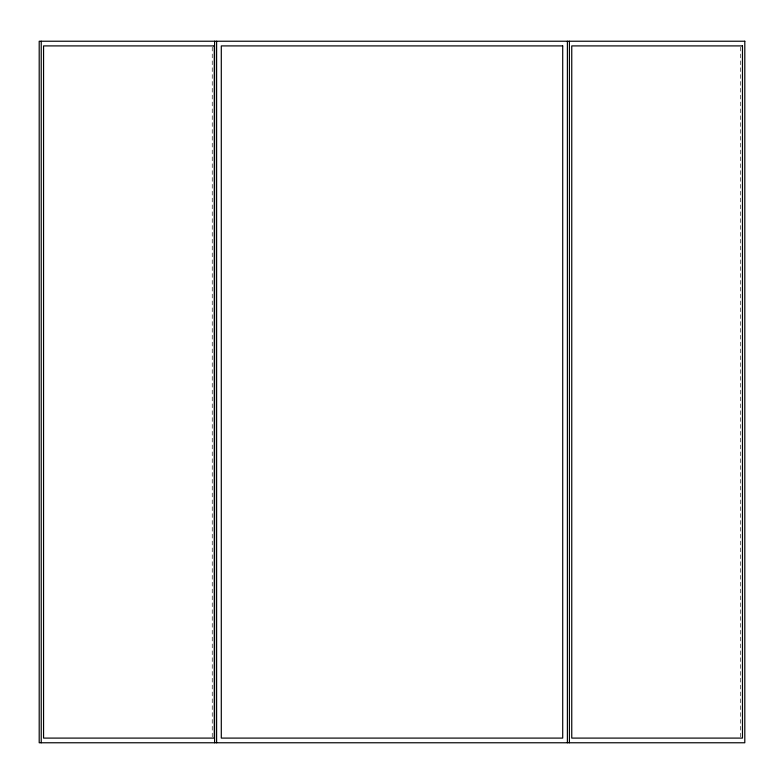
<?xml version="1.0" encoding="UTF-8"?>
<svg xmlns="http://www.w3.org/2000/svg" width="784" height="784" viewBox="0 0 784 784"><rect width="100%" height="100%" fill="white"/><g stroke="black" fill="none" stroke-linecap="round" stroke-linejoin="round"><path stroke-width="0.59" stroke-dasharray="3.92 2.94" d="M740.439 47.128L740.439 736.872M212.248 47.128L212.248 736.872"/><path stroke-width="1.18" d="M569.409 41.229L569.409 742.771M567.391 41.229L567.391 742.771M216.609 41.229L216.609 742.771M214.591 41.229L214.591 742.771M41.229 41.229L41.229 742.771M744.8 41.229L39.2 41.229L39.2 742.771L744.8 742.771L744.8 41.229M214.277 45.903L43.561 45.903L43.561 738.097L214.277 738.097L214.277 45.903M562.706 45.903L221.294 45.903L221.294 738.097L562.706 738.097L562.706 45.903M742.468 45.903L571.752 45.903L571.752 738.097L742.468 738.097L742.468 45.903"/></g></svg>
